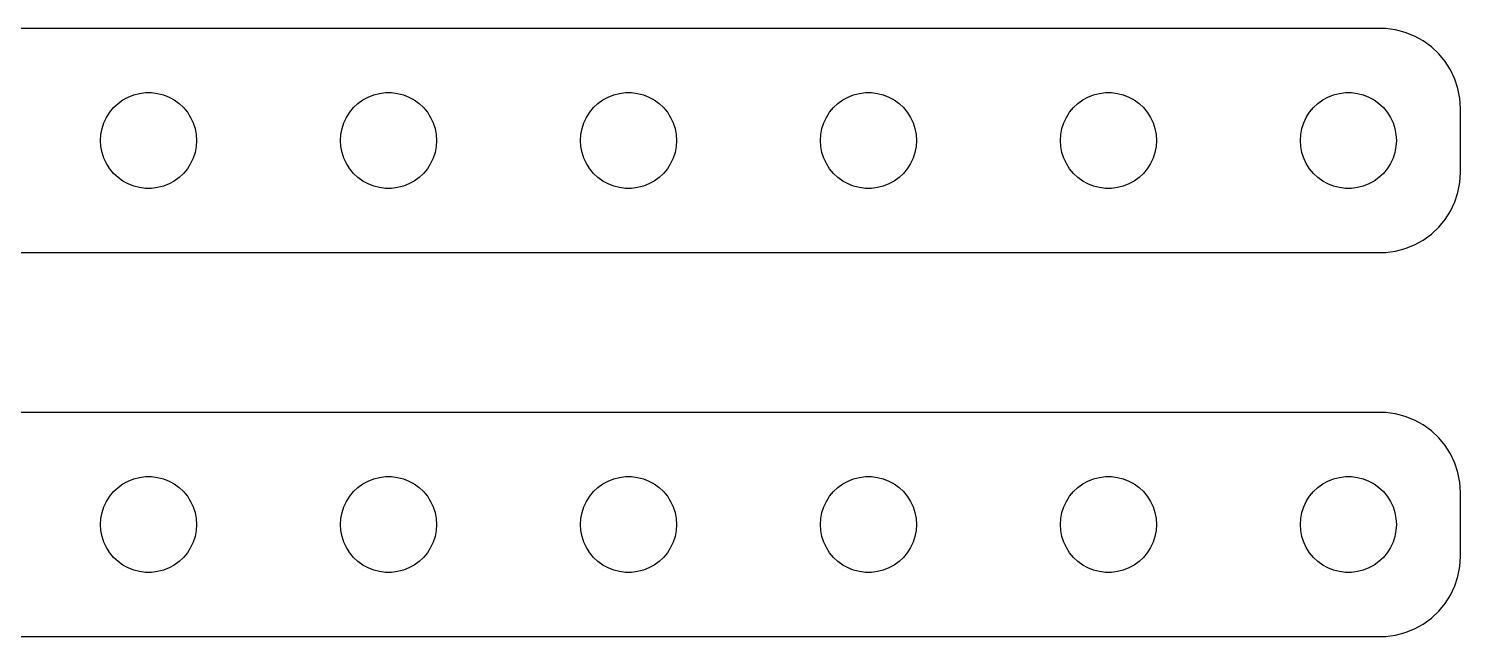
# Model space of a CAD drawing. Header units: metres. Extents: x -90 to 90, y 113 to 223.
# Drawn here: x 0 to 89.5, y 113 to 151 of the extents above; entities that cross this region are included whole.
import ezdxf

# ---------------------------------------------------------------- set-up
doc = ezdxf.new("R2010")
doc.units = ezdxf.units.M

msp = doc.modelspace()

# ---------------------------------------------------------------- linework, layer by layer
for p, q in [((84.8139, 150.99), (-84.8139, 150.99)), ((85.4369, 150.911), (84.8139, 150.99)), ((86.0451, 150.755), (85.4369, 150.911)), ((86.6289, 150.524), (86.0451, 150.755)), ((87.1791, 150.222), (86.6289, 150.524)), ((87.6871, 149.853), (87.1791, 150.222)), ((88.1448, 149.423), (87.6871, 149.853)), ((88.5451, 148.939), (88.1448, 149.423)), ((88.8815, 148.409), (88.5451, 148.939)), ((89.1489, 147.841), (88.8815, 148.409)), ((89.3429, 147.243), (89.1489, 147.841)), ((6.22266, 146.714), (6.57294, 146.853)), ((6.57294, 146.853), (6.93785, 146.947)), ((6.93785, 146.947), (7.31161, 146.994)), ((7.31161, 146.994), (7.68837, 146.994)), ((7.68837, 146.994), (8.06213, 146.947)), ((8.06213, 146.947), (8.42705, 146.853)), ((8.42705, 146.853), (8.77733, 146.714)), ((21.2227, 146.714), (21.5729, 146.853)), ((21.5729, 146.853), (21.9379, 146.947)), ((21.9379, 146.947), (22.3116, 146.994)), ((22.3116, 146.994), (22.6884, 146.994)), ((22.6884, 146.994), (23.0621, 146.947)), ((23.0621, 146.947), (23.427, 146.853)), ((23.427, 146.853), (23.7773, 146.714)), ((36.2227, 146.714), (36.5729, 146.853)), ((36.5729, 146.853), (36.9379, 146.947)), ((36.9379, 146.947), (37.3116, 146.994)), ((37.3116, 146.994), (37.6884, 146.994)), ((37.6884, 146.994), (38.0621, 146.947)), ((38.0621, 146.947), (38.427, 146.853)), ((38.427, 146.853), (38.7773, 146.714)), ((51.2227, 146.714), (51.5729, 146.853)), ((51.5729, 146.853), (51.9379, 146.947)), ((51.9379, 146.947), (52.3116, 146.994)), ((52.3116, 146.994), (52.6884, 146.994)), ((52.6884, 146.994), (53.0621, 146.947)), ((53.0621, 146.947), (53.427, 146.853)), ((53.427, 146.853), (53.7773, 146.714)), ((66.2227, 146.714), (66.573, 146.853)), ((66.573, 146.853), (66.9379, 146.947)), ((66.9379, 146.947), (67.3116, 146.994)), ((67.3116, 146.994), (67.6884, 146.994)), ((67.6884, 146.994), (68.0621, 146.947)), ((68.0621, 146.947), (68.427, 146.853)), ((68.427, 146.853), (68.7773, 146.714)), ((81.2227, 146.714), (81.573, 146.853)), ((81.573, 146.853), (81.9379, 146.947)), ((81.9379, 146.947), (82.3116, 146.994)), ((82.3116, 146.994), (82.6884, 146.994)), ((82.6884, 146.994), (83.0621, 146.947)), ((83.0621, 146.947), (83.427, 146.853)), ((83.427, 146.853), (83.7773, 146.714)), ((89.4606, 146.627), (89.3429, 147.243)), ((5.07294, 145.763), (5.31308, 146.054)), ((5.31308, 146.054), (5.58772, 146.312)), ((5.58772, 146.312), (5.89252, 146.533)), ((5.89252, 146.533), (6.22266, 146.714)), ((8.77733, 146.714), (9.10747, 146.533)), ((9.10747, 146.533), (9.41226, 146.312)), ((9.41226, 146.312), (9.6869, 146.054)), ((9.6869, 146.054), (9.92705, 145.763)), ((20.0729, 145.763), (20.3131, 146.054)), ((20.3131, 146.054), (20.5877, 146.312)), ((20.5877, 146.312), (20.8925, 146.533)), ((20.8925, 146.533), (21.2227, 146.714)), ((23.7773, 146.714), (24.1075, 146.533)), ((24.1075, 146.533), (24.4123, 146.312)), ((24.4123, 146.312), (24.6869, 146.054)), ((24.6869, 146.054), (24.927, 145.763)), ((35.0729, 145.763), (35.3131, 146.054)), ((35.3131, 146.054), (35.5877, 146.312)), ((35.5877, 146.312), (35.8925, 146.533)), ((35.8925, 146.533), (36.2227, 146.714)), ((38.7773, 146.714), (39.1075, 146.533)), ((39.1075, 146.533), (39.4123, 146.312)), ((39.4123, 146.312), (39.6869, 146.054)), ((39.6869, 146.054), (39.927, 145.763)), ((50.0729, 145.763), (50.3131, 146.054)), ((50.3131, 146.054), (50.5877, 146.312)), ((50.5877, 146.312), (50.8925, 146.533)), ((50.8925, 146.533), (51.2227, 146.714)), ((53.7773, 146.714), (54.1075, 146.533)), ((54.1075, 146.533), (54.4123, 146.312)), ((54.4123, 146.312), (54.6869, 146.054)), ((54.6869, 146.054), (54.927, 145.763)), ((65.073, 145.763), (65.3131, 146.054)), ((65.3131, 146.054), (65.5877, 146.312)), ((65.5877, 146.312), (65.8925, 146.533)), ((65.8925, 146.533), (66.2227, 146.714)), ((68.7773, 146.714), (69.1075, 146.533)), ((69.1075, 146.533), (69.4123, 146.312)), ((69.4123, 146.312), (69.6869, 146.054)), ((69.6869, 146.054), (69.927, 145.763)), ((80.073, 145.763), (80.3131, 146.054)), ((80.3131, 146.054), (80.5877, 146.312)), ((80.5877, 146.312), (80.8925, 146.533)), ((80.8925, 146.533), (81.2227, 146.714)), ((83.7773, 146.714), (84.1075, 146.533)), ((84.1075, 146.533), (84.4123, 146.312)), ((84.4123, 146.312), (84.6869, 146.054)), ((84.6869, 146.054), (84.927, 145.763)), ((89.5, 146), (89.4606, 146.627)), ((89.5, 142), (89.5, 146)), ((4.59424, 144.746), (4.71066, 145.104)), ((4.71066, 145.104), (4.87108, 145.445)), ((4.87108, 145.445), (5.07294, 145.763)), ((9.92705, 145.763), (10.1289, 145.445)), ((10.1289, 145.445), (10.2893, 145.104)), ((10.2893, 145.104), (10.4057, 144.746)), ((19.5942, 144.746), (19.7107, 145.104)), ((19.7107, 145.104), (19.8711, 145.445)), ((19.8711, 145.445), (20.0729, 145.763)), ((24.927, 145.763), (25.1289, 145.445)), ((25.1289, 145.445), (25.2893, 145.104)), ((25.2893, 145.104), (25.4057, 144.746)), ((34.5942, 144.746), (34.7107, 145.104)), ((34.7107, 145.104), (34.8711, 145.445)), ((34.8711, 145.445), (35.0729, 145.763)), ((39.927, 145.763), (40.1289, 145.445)), ((40.1289, 145.445), (40.2893, 145.104)), ((40.2893, 145.104), (40.4057, 144.746)), ((49.5942, 144.746), (49.7107, 145.104)), ((49.7107, 145.104), (49.8711, 145.445)), ((49.8711, 145.445), (50.0729, 145.763)), ((54.927, 145.763), (55.1289, 145.445)), ((55.1289, 145.445), (55.2893, 145.104)), ((55.2893, 145.104), (55.4057, 144.746)), ((64.5943, 144.746), (64.7107, 145.104)), ((64.7107, 145.104), (64.8711, 145.445)), ((64.8711, 145.445), (65.073, 145.763)), ((69.927, 145.763), (70.1289, 145.445)), ((70.1289, 145.445), (70.2893, 145.104)), ((70.2893, 145.104), (70.4057, 144.746)), ((79.5943, 144.746), (79.7107, 145.104)), ((79.7107, 145.104), (79.8711, 145.445)), ((79.8711, 145.445), (80.073, 145.763)), ((84.927, 145.763), (85.1289, 145.445)), ((85.1289, 145.445), (85.2893, 145.104)), ((85.2893, 145.104), (85.4057, 144.746)), ((4.5, 144), (4.52365, 144.376)), ((4.52365, 144.376), (4.59424, 144.746)), ((10.4057, 144.746), (10.4763, 144.376)), ((10.4763, 144.376), (10.5, 144)), ((19.5, 144), (19.5237, 144.376)), ((19.5237, 144.376), (19.5942, 144.746)), ((25.4057, 144.746), (25.4763, 144.376)), ((25.4763, 144.376), (25.5, 144)), ((34.5, 144), (34.5237, 144.376)), ((34.5237, 144.376), (34.5942, 144.746)), ((40.4057, 144.746), (40.4763, 144.376)), ((40.4763, 144.376), (40.5, 144)), ((49.5, 144), (49.5237, 144.376)), ((49.5237, 144.376), (49.5942, 144.746)), ((55.4057, 144.746), (55.4763, 144.376)), ((55.4763, 144.376), (55.5, 144)), ((64.5, 144), (64.5237, 144.376)), ((64.5237, 144.376), (64.5943, 144.746)), ((70.4057, 144.746), (70.4763, 144.376)), ((70.4763, 144.376), (70.5, 144)), ((79.5, 144), (79.5237, 144.376)), ((79.5237, 144.376), (79.5943, 144.746)), ((85.4057, 144.746), (85.4763, 144.376)), ((85.4763, 144.376), (85.5, 144)), ((4.52365, 143.624), (4.5, 144)), ((4.59424, 143.254), (4.52365, 143.624)), ((4.71066, 142.896), (4.59424, 143.254)), ((10.4057, 143.254), (10.2893, 142.896)), ((10.4763, 143.624), (10.4057, 143.254)), ((10.5, 144), (10.4763, 143.624)), ((19.5237, 143.624), (19.5, 144)), ((19.5942, 143.254), (19.5237, 143.624)), ((19.7107, 142.896), (19.5942, 143.254)), ((25.4057, 143.254), (25.2893, 142.896)), ((25.4763, 143.624), (25.4057, 143.254)), ((25.5, 144), (25.4763, 143.624)), ((34.5237, 143.624), (34.5, 144)), ((34.5942, 143.254), (34.5237, 143.624)), ((34.7107, 142.896), (34.5942, 143.254)), ((40.4057, 143.254), (40.2893, 142.896)), ((40.4763, 143.624), (40.4057, 143.254)), ((40.5, 144), (40.4763, 143.624)), ((49.5237, 143.624), (49.5, 144)), ((49.5942, 143.254), (49.5237, 143.624)), ((49.7107, 142.896), (49.5942, 143.254)), ((55.4057, 143.254), (55.2893, 142.896)), ((55.4763, 143.624), (55.4057, 143.254)), ((55.5, 144), (55.4763, 143.624)), ((64.5237, 143.624), (64.5, 144)), ((64.5943, 143.254), (64.5237, 143.624)), ((64.7107, 142.896), (64.5943, 143.254)), ((70.4057, 143.254), (70.2893, 142.896)), ((70.4763, 143.624), (70.4057, 143.254)), ((70.5, 144), (70.4763, 143.624)), ((79.5237, 143.624), (79.5, 144)), ((79.5943, 143.254), (79.5237, 143.624)), ((79.7107, 142.896), (79.5943, 143.254)), ((85.4057, 143.254), (85.2893, 142.896)), ((85.4763, 143.624), (85.4057, 143.254)), ((85.5, 144), (85.4763, 143.624)), ((4.87108, 142.555), (4.71066, 142.896)), ((5.07294, 142.237), (4.87108, 142.555)), ((10.1289, 142.555), (9.92705, 142.237)), ((10.2893, 142.896), (10.1289, 142.555)), ((19.8711, 142.555), (19.7107, 142.896)), ((20.0729, 142.237), (19.8711, 142.555)), ((25.1289, 142.555), (24.927, 142.237)), ((25.2893, 142.896), (25.1289, 142.555)), ((34.8711, 142.555), (34.7107, 142.896)), ((35.0729, 142.237), (34.8711, 142.555)), ((40.1289, 142.555), (39.927, 142.237)), ((40.2893, 142.896), (40.1289, 142.555)), ((49.8711, 142.555), (49.7107, 142.896)), ((50.0729, 142.237), (49.8711, 142.555)), ((55.1289, 142.555), (54.927, 142.237)), ((55.2893, 142.896), (55.1289, 142.555)), ((64.8711, 142.555), (64.7107, 142.896)), ((65.073, 142.237), (64.8711, 142.555)), ((70.1289, 142.555), (69.927, 142.237)), ((70.2893, 142.896), (70.1289, 142.555)), ((79.8711, 142.555), (79.7107, 142.896)), ((80.073, 142.237), (79.8711, 142.555)), ((85.1289, 142.555), (84.927, 142.237)), ((85.2893, 142.896), (85.1289, 142.555)), ((5.31308, 141.946), (5.07294, 142.237)), ((5.58772, 141.688), (5.31308, 141.946)), ((5.89252, 141.467), (5.58772, 141.688)), ((6.22266, 141.286), (5.89252, 141.467)), ((9.10747, 141.467), (8.77733, 141.286)), ((9.41226, 141.688), (9.10747, 141.467)), ((9.6869, 141.946), (9.41226, 141.688)), ((9.92705, 142.237), (9.6869, 141.946)), ((20.3131, 141.946), (20.0729, 142.237)), ((20.5877, 141.688), (20.3131, 141.946)), ((20.8925, 141.467), (20.5877, 141.688)), ((21.2227, 141.286), (20.8925, 141.467)), ((24.1075, 141.467), (23.7773, 141.286)), ((24.4123, 141.688), (24.1075, 141.467)), ((24.6869, 141.946), (24.4123, 141.688)), ((24.927, 142.237), (24.6869, 141.946)), ((35.3131, 141.946), (35.0729, 142.237)), ((35.5877, 141.688), (35.3131, 141.946)), ((35.8925, 141.467), (35.5877, 141.688)), ((36.2227, 141.286), (35.8925, 141.467)), ((39.1075, 141.467), (38.7773, 141.286)), ((39.4123, 141.688), (39.1075, 141.467)), ((39.6869, 141.946), (39.4123, 141.688)), ((39.927, 142.237), (39.6869, 141.946)), ((50.3131, 141.946), (50.0729, 142.237)), ((50.5877, 141.688), (50.3131, 141.946)), ((50.8925, 141.467), (50.5877, 141.688)), ((51.2227, 141.286), (50.8925, 141.467)), ((54.1075, 141.467), (53.7773, 141.286)), ((54.4123, 141.688), (54.1075, 141.467)), ((54.6869, 141.946), (54.4123, 141.688)), ((54.927, 142.237), (54.6869, 141.946)), ((65.3131, 141.946), (65.073, 142.237)), ((65.5877, 141.688), (65.3131, 141.946)), ((65.8925, 141.467), (65.5877, 141.688)), ((66.2227, 141.286), (65.8925, 141.467)), ((69.1075, 141.467), (68.7773, 141.286)), ((69.4123, 141.688), (69.1075, 141.467)), ((69.6869, 141.946), (69.4123, 141.688)), ((69.927, 142.237), (69.6869, 141.946)), ((80.3131, 141.946), (80.073, 142.237)), ((80.5877, 141.688), (80.3131, 141.946)), ((80.8925, 141.467), (80.5877, 141.688)), ((81.2227, 141.286), (80.8925, 141.467)), ((84.1075, 141.467), (83.7773, 141.286)), ((84.4123, 141.688), (84.1075, 141.467)), ((84.6869, 141.946), (84.4123, 141.688)), ((84.927, 142.237), (84.6869, 141.946)), ((89.4606, 141.373), (89.5, 142)), ((6.57294, 141.147), (6.22266, 141.286)), ((6.93785, 141.053), (6.57294, 141.147)), ((7.31161, 141.006), (6.93785, 141.053)), ((7.68837, 141.006), (7.31161, 141.006)), ((8.06213, 141.053), (7.68837, 141.006)), ((8.42705, 141.147), (8.06213, 141.053)), ((8.77733, 141.286), (8.42705, 141.147)), ((21.5729, 141.147), (21.2227, 141.286)), ((21.9379, 141.053), (21.5729, 141.147)), ((22.3116, 141.006), (21.9379, 141.053)), ((22.6884, 141.006), (22.3116, 141.006)), ((23.0621, 141.053), (22.6884, 141.006)), ((23.427, 141.147), (23.0621, 141.053)), ((23.7773, 141.286), (23.427, 141.147)), ((36.5729, 141.147), (36.2227, 141.286)), ((36.9379, 141.053), (36.5729, 141.147)), ((37.3116, 141.006), (36.9379, 141.053)), ((37.6884, 141.006), (37.3116, 141.006)), ((38.0621, 141.053), (37.6884, 141.006)), ((38.427, 141.147), (38.0621, 141.053)), ((38.7773, 141.286), (38.427, 141.147)), ((51.5729, 141.147), (51.2227, 141.286)), ((51.9379, 141.053), (51.5729, 141.147)), ((52.3116, 141.006), (51.9379, 141.053)), ((52.6884, 141.006), (52.3116, 141.006)), ((53.0621, 141.053), (52.6884, 141.006)), ((53.427, 141.147), (53.0621, 141.053)), ((53.7773, 141.286), (53.427, 141.147)), ((66.573, 141.147), (66.2227, 141.286)), ((66.9379, 141.053), (66.573, 141.147)), ((67.3116, 141.006), (66.9379, 141.053)), ((67.6884, 141.006), (67.3116, 141.006)), ((68.0621, 141.053), (67.6884, 141.006)), ((68.427, 141.147), (68.0621, 141.053)), ((68.7773, 141.286), (68.427, 141.147)), ((81.573, 141.147), (81.2227, 141.286)), ((81.9379, 141.053), (81.573, 141.147)), ((82.3116, 141.006), (81.9379, 141.053)), ((82.6884, 141.006), (82.3116, 141.006)), ((83.0621, 141.053), (82.6884, 141.006)), ((83.427, 141.147), (83.0621, 141.053)), ((83.7773, 141.286), (83.427, 141.147)), ((89.1489, 140.159), (89.3429, 140.757)), ((89.3429, 140.757), (89.4606, 141.373)), ((88.8815, 139.591), (89.1489, 140.159)), ((88.1448, 138.577), (88.5451, 139.061)), ((88.5451, 139.061), (88.8815, 139.591)), ((87.1791, 137.778), (87.6871, 138.147)), ((87.6871, 138.147), (88.1448, 138.577)), ((-84.8139, 137.01), (84.8139, 137.01)), ((84.8139, 137.01), (85.4369, 137.089)), ((85.4369, 137.089), (86.0451, 137.245)), ((86.0451, 137.245), (86.6289, 137.476)), ((86.6289, 137.476), (87.1791, 137.778)), ((84.8139, 126.99), (-84.8139, 126.99)), ((85.4369, 126.911), (84.8139, 126.99)), ((86.0451, 126.755), (85.4369, 126.911)), ((86.6289, 126.524), (86.0451, 126.755)), ((87.1791, 126.222), (86.6289, 126.524)), ((87.6871, 125.853), (87.1791, 126.222)), ((88.1448, 125.423), (87.6871, 125.853)), ((88.5451, 124.939), (88.1448, 125.423)), ((88.8815, 124.409), (88.5451, 124.939)), ((89.1489, 123.841), (88.8815, 124.409)), ((89.3429, 123.243), (89.1489, 123.841)), ((5.89252, 122.533), (6.22266, 122.714)), ((6.22266, 122.714), (6.57294, 122.853)), ((6.57294, 122.853), (6.93785, 122.947)), ((6.93785, 122.947), (7.31161, 122.994)), ((7.31161, 122.994), (7.68837, 122.994)), ((7.68837, 122.994), (8.06213, 122.947)), ((8.06213, 122.947), (8.42705, 122.853)), ((8.42705, 122.853), (8.77733, 122.714)), ((8.77733, 122.714), (9.10747, 122.533)), ((20.8925, 122.533), (21.2227, 122.714)), ((21.2227, 122.714), (21.5729, 122.853)), ((21.5729, 122.853), (21.9379, 122.947)), ((21.9379, 122.947), (22.3116, 122.994)), ((22.3116, 122.994), (22.6884, 122.994)), ((22.6884, 122.994), (23.0621, 122.947)), ((23.0621, 122.947), (23.427, 122.853)), ((23.427, 122.853), (23.7773, 122.714)), ((23.7773, 122.714), (24.1075, 122.533)), ((35.8925, 122.533), (36.2227, 122.714)), ((36.2227, 122.714), (36.5729, 122.853)), ((36.5729, 122.853), (36.9379, 122.947)), ((36.9379, 122.947), (37.3116, 122.994)), ((37.3116, 122.994), (37.6884, 122.994)), ((37.6884, 122.994), (38.0621, 122.947)), ((38.0621, 122.947), (38.427, 122.853)), ((38.427, 122.853), (38.7773, 122.714)), ((38.7773, 122.714), (39.1075, 122.533)), ((50.8925, 122.533), (51.2227, 122.714)), ((51.2227, 122.714), (51.5729, 122.853)), ((51.5729, 122.853), (51.9379, 122.947)), ((51.9379, 122.947), (52.3116, 122.994)), ((52.3116, 122.994), (52.6884, 122.994)), ((52.6884, 122.994), (53.0621, 122.947)), ((53.0621, 122.947), (53.427, 122.853)), ((53.427, 122.853), (53.7773, 122.714)), ((53.7773, 122.714), (54.1075, 122.533)), ((65.8925, 122.533), (66.2227, 122.714)), ((66.2227, 122.714), (66.573, 122.853)), ((66.573, 122.853), (66.9379, 122.947)), ((66.9379, 122.947), (67.3116, 122.994)), ((67.3116, 122.994), (67.6884, 122.994)), ((67.6884, 122.994), (68.0621, 122.947)), ((68.0621, 122.947), (68.427, 122.853)), ((68.427, 122.853), (68.7773, 122.714)), ((68.7773, 122.714), (69.1075, 122.533)), ((80.8925, 122.533), (81.2227, 122.714)), ((81.2227, 122.714), (81.573, 122.853)), ((81.573, 122.853), (81.9379, 122.947)), ((81.9379, 122.947), (82.3116, 122.994)), ((82.3116, 122.994), (82.6884, 122.994)), ((82.6884, 122.994), (83.0621, 122.947)), ((83.0621, 122.947), (83.427, 122.853)), ((83.427, 122.853), (83.7773, 122.714)), ((83.7773, 122.714), (84.1075, 122.533)), ((89.4606, 122.627), (89.3429, 123.243)), ((89.5, 122), (89.4606, 122.627)), ((4.87108, 121.445), (5.07294, 121.763)), ((5.07294, 121.763), (5.31308, 122.054)), ((5.31308, 122.054), (5.58772, 122.312)), ((5.58772, 122.312), (5.89252, 122.533)), ((9.10747, 122.533), (9.41226, 122.312)), ((9.41226, 122.312), (9.6869, 122.054)), ((9.6869, 122.054), (9.92705, 121.763)), ((9.92705, 121.763), (10.1289, 121.445)), ((19.8711, 121.445), (20.0729, 121.763)), ((20.0729, 121.763), (20.3131, 122.054)), ((20.3131, 122.054), (20.5877, 122.312)), ((20.5877, 122.312), (20.8925, 122.533)), ((24.1075, 122.533), (24.4123, 122.312)), ((24.4123, 122.312), (24.6869, 122.054)), ((24.6869, 122.054), (24.927, 121.763)), ((24.927, 121.763), (25.1289, 121.445)), ((34.8711, 121.445), (35.0729, 121.763)), ((35.0729, 121.763), (35.3131, 122.054)), ((35.3131, 122.054), (35.5877, 122.312)), ((35.5877, 122.312), (35.8925, 122.533)), ((39.1075, 122.533), (39.4123, 122.312)), ((39.4123, 122.312), (39.6869, 122.054)), ((39.6869, 122.054), (39.927, 121.763)), ((39.927, 121.763), (40.1289, 121.445)), ((49.8711, 121.445), (50.0729, 121.763)), ((50.0729, 121.763), (50.3131, 122.054)), ((50.3131, 122.054), (50.5877, 122.312)), ((50.5877, 122.312), (50.8925, 122.533)), ((54.1075, 122.533), (54.4123, 122.312)), ((54.4123, 122.312), (54.6869, 122.054)), ((54.6869, 122.054), (54.927, 121.763)), ((54.927, 121.763), (55.1289, 121.445)), ((64.8711, 121.445), (65.073, 121.763)), ((65.073, 121.763), (65.3131, 122.054)), ((65.3131, 122.054), (65.5877, 122.312)), ((65.5877, 122.312), (65.8925, 122.533)), ((69.1075, 122.533), (69.4123, 122.312)), ((69.4123, 122.312), (69.6869, 122.054)), ((69.6869, 122.054), (69.927, 121.763)), ((69.927, 121.763), (70.1289, 121.445)), ((79.8711, 121.445), (80.073, 121.763)), ((80.073, 121.763), (80.3131, 122.054)), ((80.3131, 122.054), (80.5877, 122.312)), ((80.5877, 122.312), (80.8925, 122.533)), ((84.1075, 122.533), (84.4123, 122.312)), ((84.4123, 122.312), (84.6869, 122.054)), ((84.6869, 122.054), (84.927, 121.763)), ((84.927, 121.763), (85.1289, 121.445)), ((89.5, 118), (89.5, 122)), ((4.59424, 120.746), (4.71066, 121.104)), ((4.71066, 121.104), (4.87108, 121.445)), ((10.1289, 121.445), (10.2893, 121.104)), ((10.2893, 121.104), (10.4057, 120.746)), ((19.5942, 120.746), (19.7107, 121.104)), ((19.7107, 121.104), (19.8711, 121.445)), ((25.1289, 121.445), (25.2893, 121.104)), ((25.2893, 121.104), (25.4057, 120.746)), ((34.5942, 120.746), (34.7107, 121.104)), ((34.7107, 121.104), (34.8711, 121.445)), ((40.1289, 121.445), (40.2893, 121.104)), ((40.2893, 121.104), (40.4057, 120.746)), ((49.5942, 120.746), (49.7107, 121.104)), ((49.7107, 121.104), (49.8711, 121.445)), ((55.1289, 121.445), (55.2893, 121.104)), ((55.2893, 121.104), (55.4057, 120.746)), ((64.5943, 120.746), (64.7107, 121.104)), ((64.7107, 121.104), (64.8711, 121.445)), ((70.1289, 121.445), (70.2893, 121.104)), ((70.2893, 121.104), (70.4057, 120.746)), ((79.5943, 120.746), (79.7107, 121.104)), ((79.7107, 121.104), (79.8711, 121.445)), ((85.1289, 121.445), (85.2893, 121.104)), ((85.2893, 121.104), (85.4057, 120.746)), ((4.5, 120), (4.52365, 120.376)), ((4.52365, 119.624), (4.5, 120)), ((4.52365, 120.376), (4.59424, 120.746)), ((10.4057, 120.746), (10.4763, 120.376)), ((10.4763, 120.376), (10.5, 120)), ((10.5, 120), (10.4763, 119.624)), ((19.5, 120), (19.5237, 120.376)), ((19.5237, 119.624), (19.5, 120)), ((19.5237, 120.376), (19.5942, 120.746)), ((25.4057, 120.746), (25.4763, 120.376)), ((25.4763, 120.376), (25.5, 120)), ((25.5, 120), (25.4763, 119.624)), ((34.5, 120), (34.5237, 120.376)), ((34.5237, 119.624), (34.5, 120)), ((34.5237, 120.376), (34.5942, 120.746)), ((40.4057, 120.746), (40.4763, 120.376)), ((40.4763, 120.376), (40.5, 120)), ((40.5, 120), (40.4763, 119.624)), ((49.5, 120), (49.5237, 120.376)), ((49.5237, 119.624), (49.5, 120)), ((49.5237, 120.376), (49.5942, 120.746)), ((55.4057, 120.746), (55.4763, 120.376)), ((55.4763, 120.376), (55.5, 120)), ((55.5, 120), (55.4763, 119.624)), ((64.5, 120), (64.5237, 120.376)), ((64.5237, 119.624), (64.5, 120)), ((64.5237, 120.376), (64.5943, 120.746)), ((70.4057, 120.746), (70.4763, 120.376)), ((70.4763, 120.376), (70.5, 120)), ((70.5, 120), (70.4763, 119.624)), ((79.5, 120), (79.5237, 120.376)), ((79.5237, 119.624), (79.5, 120)), ((79.5237, 120.376), (79.5943, 120.746)), ((85.4057, 120.746), (85.4763, 120.376)), ((85.4763, 120.376), (85.5, 120)), ((85.5, 120), (85.4763, 119.624)), ((4.59424, 119.254), (4.52365, 119.624)), ((4.71066, 118.896), (4.59424, 119.254)), ((10.4057, 119.254), (10.2893, 118.896)), ((10.4763, 119.624), (10.4057, 119.254)), ((19.5942, 119.254), (19.5237, 119.624)), ((19.7107, 118.896), (19.5942, 119.254)), ((25.4057, 119.254), (25.2893, 118.896)), ((25.4763, 119.624), (25.4057, 119.254)), ((34.5942, 119.254), (34.5237, 119.624)), ((34.7107, 118.896), (34.5942, 119.254)), ((40.4057, 119.254), (40.2893, 118.896)), ((40.4763, 119.624), (40.4057, 119.254)), ((49.5942, 119.254), (49.5237, 119.624)), ((49.7107, 118.896), (49.5942, 119.254)), ((55.4057, 119.254), (55.2893, 118.896)), ((55.4763, 119.624), (55.4057, 119.254)), ((64.5943, 119.254), (64.5237, 119.624)), ((64.7107, 118.896), (64.5943, 119.254)), ((70.4057, 119.254), (70.2893, 118.896)), ((70.4763, 119.624), (70.4057, 119.254)), ((79.5943, 119.254), (79.5237, 119.624)), ((79.7107, 118.896), (79.5943, 119.254)), ((85.4057, 119.254), (85.2893, 118.896)), ((85.4763, 119.624), (85.4057, 119.254)), ((4.87108, 118.555), (4.71066, 118.896)), ((5.07294, 118.237), (4.87108, 118.555)), ((5.31308, 117.946), (5.07294, 118.237)), ((9.92705, 118.237), (9.6869, 117.946)), ((10.1289, 118.555), (9.92705, 118.237)), ((10.2893, 118.896), (10.1289, 118.555)), ((19.8711, 118.555), (19.7107, 118.896)), ((20.0729, 118.237), (19.8711, 118.555)), ((20.3131, 117.946), (20.0729, 118.237)), ((24.927, 118.237), (24.6869, 117.946)), ((25.1289, 118.555), (24.927, 118.237)), ((25.2893, 118.896), (25.1289, 118.555)), ((34.8711, 118.555), (34.7107, 118.896)), ((35.0729, 118.237), (34.8711, 118.555)), ((35.3131, 117.946), (35.0729, 118.237)), ((39.927, 118.237), (39.6869, 117.946)), ((40.1289, 118.555), (39.927, 118.237)), ((40.2893, 118.896), (40.1289, 118.555)), ((49.8711, 118.555), (49.7107, 118.896)), ((50.0729, 118.237), (49.8711, 118.555)), ((50.3131, 117.946), (50.0729, 118.237)), ((54.927, 118.237), (54.6869, 117.946)), ((55.1289, 118.555), (54.927, 118.237)), ((55.2893, 118.896), (55.1289, 118.555)), ((64.8711, 118.555), (64.7107, 118.896)), ((65.073, 118.237), (64.8711, 118.555)), ((65.3131, 117.946), (65.073, 118.237)), ((69.927, 118.237), (69.6869, 117.946)), ((70.1289, 118.555), (69.927, 118.237)), ((70.2893, 118.896), (70.1289, 118.555)), ((79.8711, 118.555), (79.7107, 118.896)), ((80.073, 118.237), (79.8711, 118.555)), ((80.3131, 117.946), (80.073, 118.237)), ((84.927, 118.237), (84.6869, 117.946)), ((85.1289, 118.555), (84.927, 118.237)), ((85.2893, 118.896), (85.1289, 118.555)), ((5.58772, 117.688), (5.31308, 117.946)), ((5.89252, 117.467), (5.58772, 117.688)), ((6.22266, 117.286), (5.89252, 117.467)), ((6.57294, 117.147), (6.22266, 117.286)), ((8.77733, 117.286), (8.42705, 117.147)), ((9.10747, 117.467), (8.77733, 117.286)), ((9.41226, 117.688), (9.10747, 117.467)), ((9.6869, 117.946), (9.41226, 117.688)), ((20.5877, 117.688), (20.3131, 117.946)), ((20.8925, 117.467), (20.5877, 117.688)), ((21.2227, 117.286), (20.8925, 117.467)), ((21.5729, 117.147), (21.2227, 117.286)), ((23.7773, 117.286), (23.427, 117.147)), ((24.1075, 117.467), (23.7773, 117.286)), ((24.4123, 117.688), (24.1075, 117.467)), ((24.6869, 117.946), (24.4123, 117.688)), ((35.5877, 117.688), (35.3131, 117.946)), ((35.8925, 117.467), (35.5877, 117.688)), ((36.2227, 117.286), (35.8925, 117.467)), ((36.5729, 117.147), (36.2227, 117.286)), ((38.7773, 117.286), (38.427, 117.147)), ((39.1075, 117.467), (38.7773, 117.286)), ((39.4123, 117.688), (39.1075, 117.467)), ((39.6869, 117.946), (39.4123, 117.688)), ((50.5877, 117.688), (50.3131, 117.946)), ((50.8925, 117.467), (50.5877, 117.688)), ((51.2227, 117.286), (50.8925, 117.467)), ((51.5729, 117.147), (51.2227, 117.286)), ((53.7773, 117.286), (53.427, 117.147)), ((54.1075, 117.467), (53.7773, 117.286)), ((54.4123, 117.688), (54.1075, 117.467)), ((54.6869, 117.946), (54.4123, 117.688)), ((65.5877, 117.688), (65.3131, 117.946)), ((65.8925, 117.467), (65.5877, 117.688)), ((66.2227, 117.286), (65.8925, 117.467)), ((66.573, 117.147), (66.2227, 117.286)), ((68.7773, 117.286), (68.427, 117.147)), ((69.1075, 117.467), (68.7773, 117.286)), ((69.4123, 117.688), (69.1075, 117.467)), ((69.6869, 117.946), (69.4123, 117.688)), ((80.5877, 117.688), (80.3131, 117.946)), ((80.8925, 117.467), (80.5877, 117.688)), ((81.2227, 117.286), (80.8925, 117.467)), ((81.573, 117.147), (81.2227, 117.286)), ((83.7773, 117.286), (83.427, 117.147)), ((84.1075, 117.467), (83.7773, 117.286)), ((84.4123, 117.688), (84.1075, 117.467)), ((84.6869, 117.946), (84.4123, 117.688)), ((89.3429, 116.757), (89.4606, 117.373)), ((89.4606, 117.373), (89.5, 118)), ((6.93785, 117.053), (6.57294, 117.147)), ((7.31161, 117.006), (6.93785, 117.053)), ((7.68837, 117.006), (7.31161, 117.006)), ((8.06213, 117.053), (7.68837, 117.006)), ((8.42705, 117.147), (8.06213, 117.053)), ((21.9379, 117.053), (21.5729, 117.147)), ((22.3116, 117.006), (21.9379, 117.053)), ((22.6884, 117.006), (22.3116, 117.006)), ((23.0621, 117.053), (22.6884, 117.006)), ((23.427, 117.147), (23.0621, 117.053)), ((36.9379, 117.053), (36.5729, 117.147)), ((37.3116, 117.006), (36.9379, 117.053)), ((37.6884, 117.006), (37.3116, 117.006)), ((38.0621, 117.053), (37.6884, 117.006)), ((38.427, 117.147), (38.0621, 117.053)), ((51.9379, 117.053), (51.5729, 117.147)), ((52.3116, 117.006), (51.9379, 117.053)), ((52.6884, 117.006), (52.3116, 117.006)), ((53.0621, 117.053), (52.6884, 117.006)), ((53.427, 117.147), (53.0621, 117.053)), ((66.9379, 117.053), (66.573, 117.147)), ((67.3116, 117.006), (66.9379, 117.053)), ((67.6884, 117.006), (67.3116, 117.006)), ((68.0621, 117.053), (67.6884, 117.006)), ((68.427, 117.147), (68.0621, 117.053)), ((81.9379, 117.053), (81.573, 117.147)), ((82.3116, 117.006), (81.9379, 117.053)), ((82.6884, 117.006), (82.3116, 117.006)), ((83.0621, 117.053), (82.6884, 117.006)), ((83.427, 117.147), (83.0621, 117.053)), ((89.1489, 116.159), (89.3429, 116.757)), ((88.5451, 115.061), (88.8815, 115.591)), ((88.8815, 115.591), (89.1489, 116.159)), ((87.6871, 114.147), (88.1448, 114.577)), ((88.1448, 114.577), (88.5451, 115.061)), ((86.6289, 113.476), (87.1791, 113.778)), ((87.1791, 113.778), (87.6871, 114.147)), ((-84.8139, 113.01), (84.8139, 113.01)), ((84.8139, 113.01), (85.4369, 113.089)), ((85.4369, 113.089), (86.0451, 113.245)), ((86.0451, 113.245), (86.6289, 113.476))]:
    msp.add_line(p, q)

doc.saveas('drawing.dxf')
